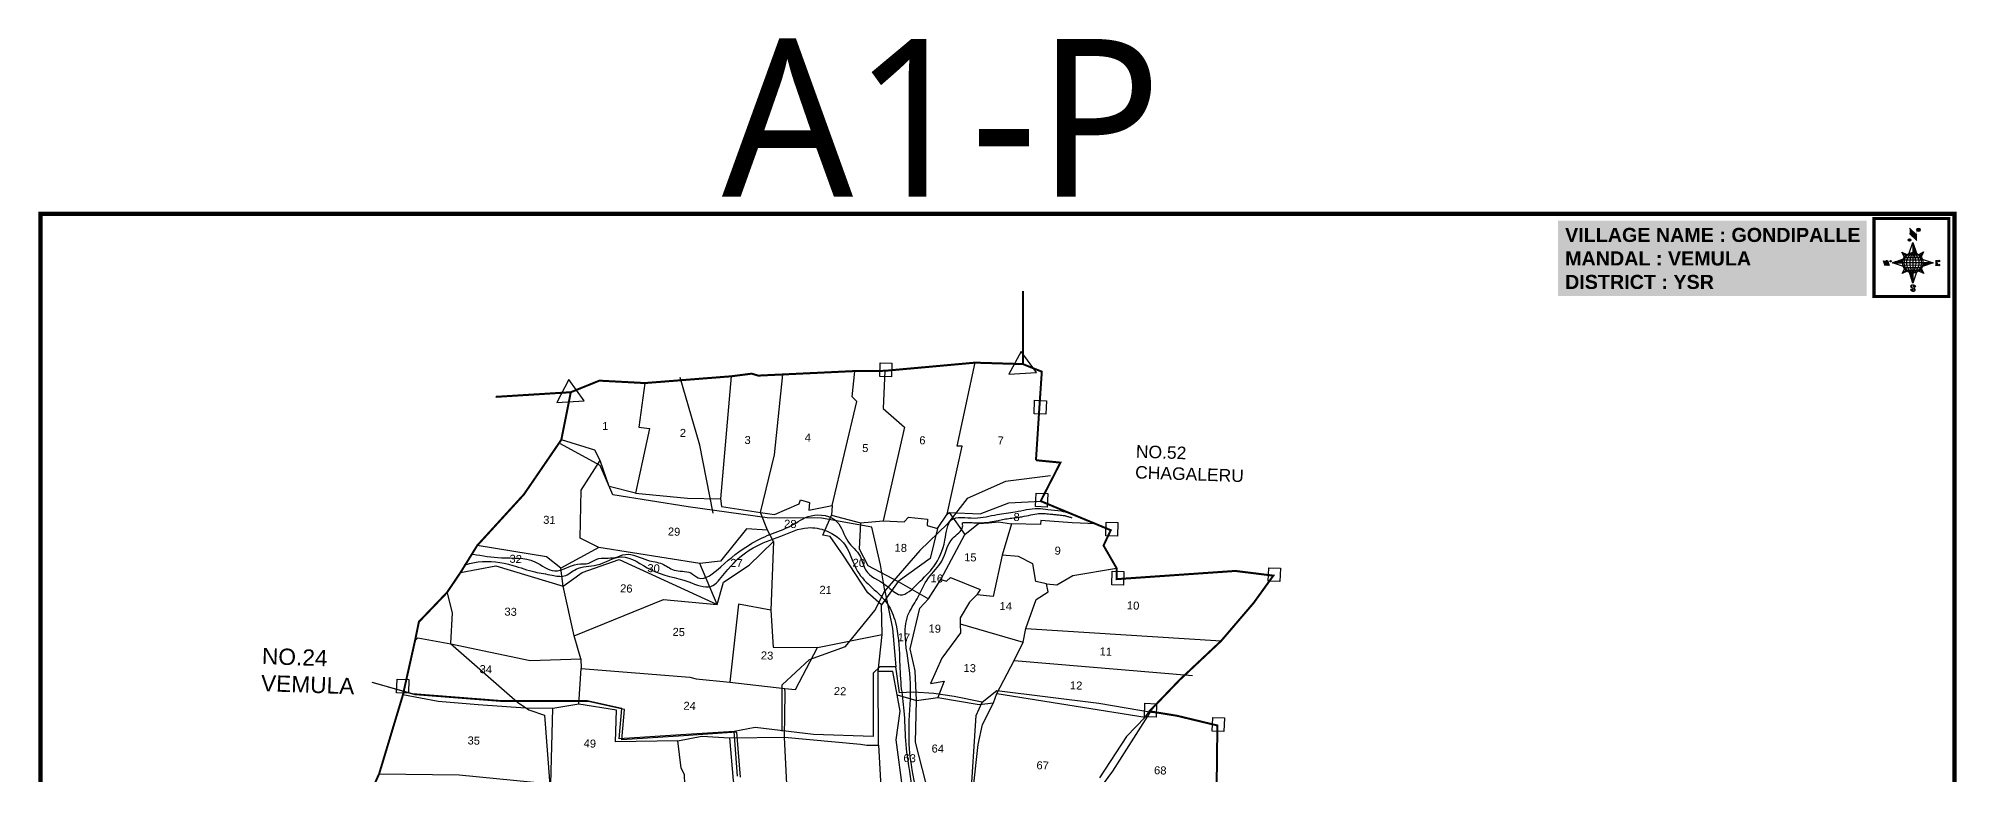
# Model space of a CAD drawing. Header units: inches. Extents: x 211876 to 216659, y 1586448 to 1603451.
# Drawn here: x 211876 to 215711, y 1591814 to 1593287 of the extents above; entities that cross this region are included whole.
import ezdxf
from ezdxf.enums import TextEntityAlignment as Align

# ---------------------------------------------------------------- set-up
doc = ezdxf.new("R2010")
doc.units = ezdxf.units.IN
doc.header["$LTSCALE"] = 15
doc.header["$MEASUREMENT"] = 0
for name, color, linetype in [('bord', 1, 'Continuous'), ('CADAS', 1, 'Continuous'), ('PLOT', 7, 'Continuous'), ('PLOT NO', 7, 'Continuous'), ('ROADS', 1, 'Continuous'), ('STREAM', 4, 'Continuous'), ('text1', 7, 'Continuous'), ('VILLAGE BOUNDAY', 5, 'Continuous'), ('VILLAGE BOUNDRY', 5, 'Continuous'), ('VILLAGE BOUNDRY STONES', 1, 'Continuous')]:
    doc.layers.add(name, color=color, linetype=linetype)
doc.styles.get("Standard").update_dxf_attribs({"font": 'arial.ttf'})
doc.styles.add('TMS', font='trebuc.ttf')
pattern_1 = [(267.297113149, (-8720374.938, 50637915.138), (10.5367255337, -0.497431438), [])]
pattern_2 = [(357.297113149, (-8720374.938, 50637915.138), (0.497431438, 10.5367255337), [])]

# ---------------------------------------------------------------- blocks, each defined once
blk = doc.blocks.new('*X12')
at = {"color": 0, "linetype": 'Continuous'}
for p, q in [((6321.6, 240.5), (6322.3, 241.2)), ((6321.6, 240.3), (6322.3, 241)), ((6321.6, 240.1), (6322.3, 240.8)), ((6321.6, 239.9), (6322.4, 240.7)), ((6321.6, 239.8), (6322.4, 240.6)), ((6321.6, 239.6), (6322.5, 240.5)), ((6321.6, 239.4), (6322.5, 240.3)), ((6321.6, 239.2), (6322.6, 240.2)), ((6321.7, 239.1), (6322.6, 240.1)), ((6321.8, 240.8), (6322.4, 241.4)), ((6321.8, 239), (6322.7, 240)), ((6321.8, 239), (6322.8, 239.9)), ((6321.9, 238.9), (6322.9, 239.8)), ((6322, 238.8), (6323, 239.7)), ((6322.1, 241.3), (6322.4, 241.6)), ((6322.1, 238.7), (6323.1, 239.6)), ((6322.2, 238.6), (6323.1, 239.6)), ((6322.3, 238.5), (6323.2, 239.5)), ((6322.4, 238.5), (6323.3, 239.4)), ((6322.5, 238.4), (6323.4, 239.3)), ((6322.7, 238.4), (6323.6, 239.3)), ((6322.8, 238.3), (6323.7, 239.2)), ((6322.9, 238.3), (6323.8, 239.1)), ((6323.1, 238.2), (6323.9, 239.1)), ((6323.2, 238.2), (6324, 239)), ((6323.3, 238.2), (6324.2, 239)), ((6323.5, 238.1), (6324.3, 238.9)), ((6323.7, 238.1), (6324.4, 238.9)), ((6323.8, 238.1), (6324.6, 238.8)), ((6324.1, 238.2), (6324.7, 238.8)), ((6324.3, 238.3), (6324.9, 238.8)), ((6324.6, 238.3), (6325.1, 238.8)), ((6324.8, 238.4), (6325.2, 238.8)), ((6325.1, 238.5), (6325.4, 238.8)), ((6325.4, 238.6), (6325.6, 238.8))]:
    blk.add_line(p, q, dxfattribs=at)
blk = doc.blocks.new('*X11')
at = {"color": 0, "linetype": 'Continuous'}
for p, q in [((6324.4, 240.3), (6324.5, 240.4)), ((6324.6, 240.3), (6324.8, 240.5)), ((6324.7, 240.2), (6325, 240.5)), ((6324.8, 240.2), (6325.2, 240.6)), ((6325, 240.1), (6325.5, 240.6)), ((6325.1, 240.1), (6325.6, 240.6)), ((6325.2, 240), (6325.8, 240.6)), ((6325.3, 240), (6326, 240.6)), ((6325.4, 239.9), (6326.1, 240.6)), ((6325.5, 239.8), (6326.2, 240.5)), ((6325.6, 239.8), (6326.3, 240.5)), ((6325.7, 239.7), (6326.5, 240.4)), ((6325.9, 239.6), (6326.6, 240.3)), ((6326, 239.5), (6326.7, 240.3)), ((6326, 239.4), (6326.8, 240.2)), ((6326.1, 239.3), (6327, 240.2)), ((6326.2, 239.3), (6327.1, 240.1)), ((6326.3, 239.2), (6327.1, 240)), ((6326.4, 239.1), (6327.2, 239.9)), ((6326.5, 239), (6327.3, 239.8)), ((6326.5, 238.9), (6327.4, 239.7)), ((6326.6, 238.8), (6327.5, 239.6)), ((6326.7, 238.7), (6327.5, 239.5)), ((6326.8, 238.6), (6327.6, 239.4)), ((6326.8, 238.5), (6327.7, 239.3)), ((6326.9, 238.3), (6327.8, 239.2)), ((6326.8, 236.5), (6327.4, 237)), ((6326.9, 238.2), (6327.9, 239.1)), ((6326.9, 236.8), (6327.6, 237.4)), ((6327, 238.1), (6327.8, 239)), ((6327, 237.9), (6327.8, 238.8)), ((6327, 237.8), (6327.8, 238.6)), ((6327, 237.6), (6327.8, 238.4)), ((6327, 237.4), (6327.8, 238.2)), ((6327, 237.3), (6327.8, 238)), ((6327, 237.1), (6327.8, 237.9))]:
    blk.add_line(p, q, dxfattribs=at)
blk = doc.blocks.new('H')
at = {"layer": 'bord', "extrusion": (0.000427885, 0.004792, 0.999988)}
h = blk.add_hatch(dxfattribs=at)
h.set_pattern_fill('LINE', color=8, scale=84.387686, angle=-2.7029, style=0)
h.set_pattern_definition(pattern_2)
h.paths.add_polyline_path([(-492, 786, -0.090992), (-448, 775), (-486, 912)])
h = blk.add_hatch(dxfattribs=at)
h.set_pattern_fill('LINE', color=8, scale=84.387686, angle=-92.7029, style=0)
h.set_pattern_definition(pattern_1)
h.paths.add_polyline_path([(-625, 665, -0.090992), (-615, 710), (-751, 671)])
h = blk.add_hatch(dxfattribs=at)
h.set_pattern_fill('LINE', color=8, scale=84.387686, angle=-2.7029, style=0)
h.set_pattern_definition(pattern_2)
h.paths.add_polyline_path([(-504, 533, -0.090992), (-549, 543), (-510, 406)])
h = blk.add_hatch(dxfattribs=at)
h.set_pattern_fill('LINE', color=8, scale=84.387686, angle=-92.7029, style=0)
h.set_pattern_definition(pattern_1)
h.paths.add_polyline_path([(-246, 647), (-372, 653, -0.090992), (-382, 609)])
for p, q in [((-519, 1020, -1217), (-435, 927, -1216)), ((-516, 1087, -1217), (-432, 994, -1217)), ((-627, 794, -1216), (-567, 760, -1216)), ((-627, 794, -1216), (-584, 747, -1215)), ((-599, 731, -1215), (-627, 794, -1216)), ((-538, 774, -1216), (-487, 906, -1216)), ((-487, 906, -1216), (-493, 780, -1216)), ((-487, 906, -1216), (-448, 769, -1216)), ((-421, 753, -1216), (-359, 781, -1216)), ((-359, 781, -1216), (-405, 739, -1216)), ((-359, 781, -1216), (-392, 721, -1215)), ((-865, 701, -1215), (-847, 638, -1215)), ((-847, 700, -1215), (-829, 637, -1215)), ((-829, 699, -1215), (-811, 636, -1215)), ((-829, 699, -1215), (-811, 698, -1215)), ((-811, 698, -1215), (-794, 635, -1215)), ((-752, 665, -1215), (-615, 704, -1215)), ((-752, 665, -1215), (-625, 659, -1215)), ((-619, 614, -1215), (-752, 665, -1215)), ((-639, 526, -1214), (-606, 585, -1215)), ((-639, 526, -1214), (-593, 568, -1215)), ((-577, 553, -1215), (-639, 526, -1214)), ((-511, 400, -1214), (-549, 537, -1214)), ((-460, 533, -1215), (-511, 400, -1214)), ((-505, 527, -1214), (-511, 400, -1214)), ((-371, 513, -1214), (-431, 546, -1215)), ((-371, 513, -1214), (-414, 560, -1215)), ((-399, 576, -1215), (-371, 513, -1214)), ((-246, 641, -1215), (-383, 603, -1215)), ((-379, 693, -1215), (-246, 641, -1215)), ((-373, 647, -1215), (-246, 641, -1215)), ((-213, 669, -1215), (-217, 601, -1215)), ((-197, 600, -1215), (-194, 668, -1215))]:
    blk.add_line(p, q, dxfattribs=at)
at = {"layer": 'bord', "color": 8, "linetype": 'ByBlock', "extrusion": (0.000427885, 0.004792, 0.999988)}
for p, q in [((-386, 711, -1215), (-605, 722, -1215)), ((-411, 744, -1216), (-578, 752, -1216)), ((-493, 780, -1216), (-505, 527, -1214)), ((-373, 647, -1215), (-625, 659, -1215)), ((-378, 616, -1215), (-623, 628, -1215)), ((-375, 679, -1215), (-620, 691, -1215)), ((-392, 585, -1215), (-611, 595, -1215)), ((-420, 555, -1215), (-587, 562, -1215))]:
    blk.add_line(p, q, dxfattribs=at)
at = {"layer": 'bord', "extrusion": (0.000427885, 0.004792, 0.999988), "elevation": -1212}
for points, const_width in [([(-522, 960), (-516, 1093)], 1.61), ([(-434, 933), (-428, 1066)], 1.61), ([(-870, 707), (-846, 706)], 0.642), ([(-829, 643), (-855, 644)], 0.642), ([(-829, 643), (-821, 678)], 0.642), ([(-811, 642), (-784, 641)], 0.642), ([(-793, 641), (-782, 694)], 0.642), ([(-177, 605), (-226, 607)], 0.706), ([(-223, 676), (-174, 673)], 0.706), ([(-195, 645), (-185, 644)], 0.706)]:
    blk.add_lwpolyline(points, dxfattribs=dict(at, const_width=const_width))
for points, const_width in [([(-414, 1073, 1), (-398, 1058, 1)], 22.3), ([(-530, 950, 1), (-520, 939, 1)], 14.8), ([(-776, 697, 1), (-769, 690, 1)], 8.9), ([(-180, 618, 1), (-173, 611, 1)], 9.79), ([(-178, 667, 1), (-171, 660, 1)], 9.79), ([(-525, 322, 1), (-533, 329, 1)], 11.1), ([(-490, 362, 1), (-498, 369, 1)], 11.1)]:
    blk.add_lwpolyline(points, format="xyb", close=True, dxfattribs=dict(at, const_width=const_width))
for points in [[(-537, 317), (-531, 310), (-520, 307), (-505, 307), (-494, 310), (-486, 318), (-487, 326), (-491, 333), (-494, 336), (-503, 341), (-522, 347), (-530, 352), (-534, 355), (-537, 363), (-537, 373), (-530, 381), (-520, 384), (-504, 384), (-493, 380), (-487, 373)], [(-522, 348), (-526, 354), (-528, 361), (-528, 371), (-526, 375), (-521, 381), (-515, 384)], [(-505, 307), (-499, 312), (-497, 319), (-497, 327), (-501, 335), (-509, 343)]]:
    blk.add_lwpolyline(points, dxfattribs=at)
at = {"layer": 'bord', "extrusion": (0.000427885, 0.004792, 0.999988)}
for centre, radius in [((-406, 1065, -1212), 22.3), ((-498, 659, -1212), 127), ((-525, 944, -1212), 14.8), ((-773, 694, -1212), 8.9), ((-177, 615, -1212), 9.79), ((-174, 663, -1212), 9.79), ((-529, 325, -1212), 11.1), ((-494, 365, -1212), 11.1)]:
    blk.add_circle(centre, radius, dxfattribs=at)
at = {"layer": 'bord', "color": 8, "linetype": 'ByBlock', "extrusion": (0.000427885, 0.004792, 0.999988)}
for centre, radius, start, end in [((-482, 658, -1212), 128, 94.9254, 259.6691), ((-437, 656, -1212), 141, 113.2864, 241.308), ((-316, 651, -1212), 222, 142.5892, 212.0053), ((-560, 662, -1212), 141, 293.2864, 61.308), ((-681, 668, -1212), 222, 322.5892, 32.0053), ((-515, 660, -1212), 128, 274.9254, 79.6691)]:
    blk.add_arc(centre, radius, start, end, dxfattribs=at)
at = {"layer": 'bord', "extrusion": (0.000427885, 0.004792, 0.999988)}
for points in [[(-516, 1093, -1212), (-431, 1000, -1212), (-519, 1026, -1212), (-434, 933, -1212)], [(-864, 707, -1212), (-846, 706, -1212), (-846, 644, -1212), (-829, 643, -1212)], [(-829, 705, -1212), (-811, 704, -1212), (-811, 642, -1212), (-793, 641, -1212)], [(-193, 674, -1212), (-197, 606, -1212), (-213, 675, -1212), (-216, 607, -1212)]]:
    blk.add_solid(points, dxfattribs=at)
at = {"layer": 'bord', "extrusion": (0.000427885, 0.004792, 0.999988), "xscale": 7.977342409717546, "yscale": 7.977342409717546, "zscale": 7.977342409717546, "rotation": 138.0840426661453}
for name, p in [('*X11', (38301, -31929, -1212)), ('*X12', (38314, -31951, -1212))]:
    blk.add_blockref(name, p, dxfattribs=at)

msp = doc.modelspace()

# ---------------------------------------------------------------- linework, layer by layer
at = {"layer": 'PLOT'}
for points in [[(213693, 1592334.7), (213722.9, 1592470.7), (213712.8, 1592471.1), (213748.7, 1592638)], [(213088.6, 1592597.2), (213076.4, 1592509), (213098.2, 1592506.2), (213069.9, 1592377.3), (213017.5, 1592390.4), (212998.9, 1592442.6), (212988.8, 1592463), (212921.6, 1592483.9)], [(213260.9, 1592610.7), (213239.6, 1592365.6)], [(213319.7, 1592338.2), (213347.5, 1592453.4), (213364.2, 1592614.4)], [(213463.2, 1592352.2), (213512.7, 1592560), (213503.1, 1592569.4), (213508.1, 1592621.2)], [(213568.5, 1592621.7), (213565.2, 1592546.2), (213607.7, 1592509.2), (213565.2, 1592321.6)], [(212720.1, 1592218.5), (212790.5, 1592231.4), (212925.4, 1592190.8), (212963, 1592218.4), (213037.1, 1592244), (213233.4, 1592154.5), (213198.4, 1592236.6), (212996.3, 1592268), (212959, 1592286.7), (212961.1, 1592382.9), (212998.9, 1592442.6)], [(213069.9, 1592377.3), (213174.1, 1592366.9), (213239.6, 1592365.6), (213241.5, 1592350.4), (213319.7, 1592338.2), (213347.8, 1592334.2), (213396.8, 1592355.4), (213400.1, 1592363.5), (213418, 1592358.5), (213416.3, 1592343.1), (213463.2, 1592352.2), (213461.9, 1592333.2), (213519.9, 1592317.6), (213565.2, 1592321.6), (213607, 1592319.9), (213615.7, 1592329.3), (213653.5, 1592324.8), (213653.1, 1592312.6), (213673.6, 1592306), (213693, 1592334.7), (213697, 1592338.1), (213758.8, 1592335.7), (213816.3, 1592357.7), (213880, 1592361.1)], [(212628.9, 1592081.3), (212634.5, 1592087.8), (212700.7, 1592075.8), (212859, 1592042.3), (212960.9, 1592045.8), (212961.5, 1592026.2), (213178.2, 1592009.2), (213191.5, 1592005.4), (213258.7, 1591998.8), (213368.2, 1591986.2), (213390.1, 1591984.2), (213433.5, 1592068.6), (213562.9, 1592094), (213562, 1592153.4), (213534.2, 1592177.5), (213485, 1592252.7), (213459.3, 1592290.2), (213444.7, 1592293.2), (213457.5, 1592323.5), (213461.9, 1592333.2)], [(213233.4, 1592154.5), (213245.8, 1592198.7), (213297.1, 1592233.2), (213345.6, 1592280.1), (213333.9, 1592302.8), (213319.7, 1592338.2)], [(213697, 1592338.1), (213728.2, 1592294.4)], [(213333.9, 1592302.8), (213292, 1592305.8), (213239.8, 1592240.8), (213198.4, 1592236.6)], [(213519.9, 1592317.6), (213517.4, 1592265.3), (213534.2, 1592232.2), (213595.1, 1592200.1), (213655.4, 1592165.4)], [(213673.6, 1592306), (213658.8, 1592246.2), (213595.1, 1592200.1), (213562, 1592153.4)], [(213656.7, 1591774.7), (213629.9, 1591879.2), (213631.8, 1591962.5), (213629.2, 1592021.3), (213618.9, 1592065.8), (213638.6, 1592146.8), (213655.4, 1592165.4), (213680.6, 1592204.1), (213728.2, 1592294.4), (213756, 1592316.5), (213775.5, 1592317.9), (213795.6, 1592319.8), (213821.9, 1592315.4)], [(213990.3, 1592315.8), (213943.1, 1592317.7), (213880, 1592322), (213879.8, 1592314.6), (213821.9, 1592315.4), (213803.3, 1592252.9), (213784.9, 1592170.1), (213752.5, 1592173.6), (213738, 1592159.2), (213719.3, 1592127.3), (213719.2, 1592115.7), (213720, 1592097.3), (213682.7, 1592046.9), (213659.7, 1591996), (213686.8, 1592001.1), (213674.6, 1591968.3), (213756.9, 1591954.1), (213785.5, 1591957.9), (213792.1, 1591976.2), (213826.7, 1592042.5), (213845, 1592079), (213850.4, 1592106), (213871.3, 1592164.6), (213895.2, 1592179.3), (213891.8, 1592195.9), (213870.5, 1592200.3), (213864.4, 1592235.4), (213835.7, 1592250), (213803.3, 1592252.9)], [(214020.2, 1592302.9), (214020.2, 1592302.9)], [(212960.9, 1592045.8), (212947, 1592091.4), (212925.4, 1592190.8), (212920.8, 1592226.9), (212892, 1592249.7), (212753.4, 1592272.3)], [(212996.3, 1592268), (212920.8, 1592226.9)], [(213345.6, 1592280.1), (213340.4, 1592142.7), (213276, 1592155.1), (213258.7, 1591998.8)], [(213891.8, 1592195.9), (213912.1, 1592193.7), (213944.3, 1592212.6), (214031.7, 1592227.1)], [(213680.6, 1592204.1), (213691.4, 1592201), (213699.5, 1592208.6), (213759.2, 1592184.4), (213752.5, 1592173.6)], [(212947, 1592091.4), (213126, 1592164.4), (213233.4, 1592154.5)], [(213340.4, 1592142.7), (213345.1, 1592069), (213345.1, 1592069), (213433.5, 1592068.6)], [(213719.2, 1592115.7), (213845, 1592079)], [(213850.4, 1592106), (214240.9, 1592081.5)], [(213154.2, 1591881.9), (213202.4, 1591891), (213257.8, 1591887.4), (213367.9, 1591888.7), (213519.7, 1591874.8), (213532.1, 1591872.7), (213555.8, 1591873.2), (213554.9, 1592020.6), (213562.9, 1592094)], [(212956.7, 1591955.2), (212961.5, 1592026.2)], [(213555.8, 1591873.2), (213567.5, 1591658.1), (213587.7, 1591656.6), (213574.4, 1591635.5), (213606.3, 1591632.7), (213615.1, 1591658.1), (213612.4, 1591684.1), (213605.2, 1591778.3), (213591.3, 1591883.5), (213599.1, 1591940.6), (213592.8, 1591973.3), (213584.1, 1592020.3), (213554.9, 1592020.6)], [(213826.7, 1592042.5), (214183.7, 1592012.2)], [(213379, 1591661.5), (213367.9, 1591888.7), (213369.1, 1591977.8), (213368.2, 1591986.2)], [(212557.4, 1591815.9), (212717, 1591813.9), (212900.6, 1591795.6), (213009.8, 1591782.9), (213028.5, 1591780.1), (213030, 1591764.7), (213168.2, 1591794), (213167.6, 1591814.1), (213161.3, 1591827.1), (213154.2, 1591881.9), (213029.6, 1591879.8), (213032.2, 1591942.8), (212956.7, 1591955.2), (212904.6, 1591946.5), (212849.6, 1591947.1), (212755.2, 1591953.4), (212675.6, 1591960), (212604.8, 1591973.3)], [(212900.6, 1591795.6), (212904.6, 1591946.5)], [(213592.8, 1591973.3), (213631.8, 1591962.5), (213674.6, 1591968.3)], [(213699.2, 1591600.1), (213708.1, 1591548.4), (213687.8, 1591493.6), (213691, 1591469.1), (213728.4, 1591484.7), (213766.5, 1591528.4), (213765, 1591536), (213761.1, 1591704.3), (213755.5, 1591734.6), (213769.2, 1591741.4), (213768.9, 1591767.4), (213746, 1591789.8), (213754.8, 1591874.4), (213763.5, 1591914.1), (213785.5, 1591957.9)], [(213792.1, 1591976.2), (214088.7, 1591929.1), (214097.5, 1591940.7)], [(214088.7, 1591929.1), (214051.3, 1591890.3), (213997.4, 1591807.5)], [(213257.8, 1591887.4), (213265, 1591802.1), (213277.9, 1591742.9), (213275.3, 1591705.1), (213279, 1591634.7)]]:
    msp.add_lwpolyline(points, dxfattribs=at)
at = {"layer": 'ROADS'}
for points in [[(213225.5, 1592337.3), (213198.8, 1592473.3), (213159.2, 1592608.1)], [(213363.1, 1591900.9), (213362.9, 1591993.8), (213417.7, 1592044), (213489.5, 1592070), (213548.1, 1592142.4), (213568.1, 1592181.6), (213559.6, 1592233.9), (213542.5, 1592308.9), (213441.9, 1592326.7), (213333.2, 1592327.5), (213175.3, 1592349.8), (213024.6, 1592373.7), (212999.1, 1592432.1), (212920, 1592475.6)], [(213899.8, 1592411.5), (213809.6, 1592400.2), (213733.1, 1592366.2), (213693.6, 1592315.6), (213638.2, 1592262.3), (213568.1, 1592181.6), (213583.7, 1592106.4), (213590.1, 1592029.7)], [(212693, 1592176.9), (212703.1, 1592137.7), (212700.1, 1592076.6), (212834.2, 1591959), (212856.6, 1591943.7), (212887.9, 1591933.2), (212898.5, 1591793.2), (212961.3, 1591571.2), (212974.2, 1591528.4), (212934.7, 1591523.2), (212766.9, 1591529), (212705, 1591556.6), (212645.4, 1591562.6), (212555.8, 1591577.4), (212518.4, 1591580.6), (212469.3, 1591620)], [(213762.9, 1591959.1), (213707.3, 1591970.4), (213666.1, 1591976.2), (213625.5, 1591978.8), (213597.6, 1591977.5), (213590.1, 1592029.7), (213558.7, 1592029.3), (213545.1, 1592017.1), (213545.1, 1591890.1), (213426.1, 1591894.2), (213309, 1591908), (213267.4, 1591900.5)], [(213274.1, 1591810.7), (213267.4, 1591900.5), (213160.6, 1591893.7), (213037.1, 1591885.3), (213042.4, 1591946.3), (212973.1, 1591961.3), (212794.5, 1591962.4), (212624.2, 1591975.3), (212543.2, 1591998.6)], [(213279.5, 1591808.9), (213272.8, 1591898.6), (213166, 1591891.9), (213042.5, 1591883.4), (213047.8, 1591944.4), (212978.5, 1591959.4), (212799.9, 1591960.5), (212629.6, 1591973.4), (212548.6, 1591996.8)], [(213523.6, 1590745.7), (213517, 1590798.2), (213480.7, 1590890.7), (213452.4, 1590902.8), (213404.9, 1591000.2), (213345.9, 1591065.5), (213377.9, 1591180.4), (213388.9, 1591219.2), (213486.2, 1591247.2), (213610.8, 1591297.2), (213732.9, 1591325.8), (213811.8, 1591336.1), (213831.8, 1591369.6), (213878.3, 1591519.5), (213777.4, 1591525.9), (213768.4, 1591629.1), (213748.9, 1591682.3), (213739.9, 1591757.6), (213751.3, 1591932.4), (213762.9, 1591959.1), (213792.2, 1591982.2), (213996, 1591956.8), (214105.3, 1591938.5)], [(214098.1, 1591938.2), (214023.4, 1591820.9), (213969.5, 1591747.4), (213948.1, 1591673.9), (213882.2, 1591533.8), (213878.3, 1591519.5)]]:
    msp.add_lwpolyline(points, dxfattribs=at)
at = {"layer": 'STREAM'}
for points in [[(212744.5, 1592255.1), (212802.1, 1592247.7), (212868.9, 1592239.6), (212908.5, 1592221.4), (212953.9, 1592234.9), (212976.6, 1592237), (212992.3, 1592244.7), (213029, 1592248.4), (213049.7, 1592254.5), (213094.2, 1592242.9), (213123, 1592235.5), (213147, 1592223.2), (213180.2, 1592217.3), (213195.3, 1592207.8), (213240.4, 1592229.7), (213297.9, 1592273.9), (213338.8, 1592294.4), (213380.4, 1592311.6), (213420.9, 1592331.7), (213472.6, 1592319.9), (213494.5, 1592280.7), (213519.1, 1592250.8), (213530, 1592223.5), (213571.3, 1592192.3), (213599.3, 1592173.7), (213634.6, 1592196.2), (213666.3, 1592230.6), (213688.6, 1592282.9), (213701.6, 1592323.5), (213747.3, 1592327.3), (213793.1, 1592334.3), (213829.2, 1592339.6), (213874.7, 1592346.2), (213894.4, 1592344.5), (213920.9, 1592341.4), (213937.3, 1592336.9)], [(212463.1, 1591240.7), (212522, 1591258.8), (212565.3, 1591268.3), (212630.8, 1591303.5), (212646.8, 1591303.8), (212672.7, 1591325.4), (212736.5, 1591356.5), (212767.1, 1591387.8), (212794.4, 1591406.5), (212838.7, 1591455.2), (212876.9, 1591464.9), (212940.8, 1591460.6), (212978.9, 1591472), (213036.1, 1591477.9), (213120.3, 1591480.6), (213172.3, 1591465.8), (213249.8, 1591449.3), (213325.2, 1591466.8), (213360.6, 1591495.3), (213403.4, 1591528.7), (213496.1, 1591547.5), (213567.3, 1591547.4), (213612.9, 1591574.7), (213632.4, 1591611.9), (213639.6, 1591644), (213639, 1591714.2), (213635.1, 1591755.6), (213631.1, 1591780.5), (213617.7, 1591867.1), (213617.4, 1591922.2), (213619.3, 1592006.7), (213609.5, 1592087.4), (213614.7, 1592132.7), (213633, 1592165.6), (213655.5, 1592207.4), (213682.3, 1592241.2), (213704.2, 1592286.7), (213723.9, 1592309.4), (213723.5, 1592317.7)], [(212727.3, 1592233.4), (212755, 1592239.4), (212824.4, 1592232.6), (212868.7, 1592219.3), (212903.3, 1592213), (212927.4, 1592211.4), (212951, 1592224.9), (212992.7, 1592233.3), (213041.7, 1592249.6), (213100.9, 1592223.7), (213176.3, 1592199.5), (213220.6, 1592190.6), (213247.6, 1592216.1), (213305.4, 1592267.9), (213360.2, 1592291.1), (213414.7, 1592307.9), (213451.8, 1592301.5), (213489.3, 1592272.7), (213513.9, 1592220.6), (213573.7, 1592155.3), (213589.6, 1592118.5), (213597.8, 1592046.9), (213600.7, 1591992.2), (213606.6, 1591941.5), (213609.7, 1591882), (213617.6, 1591820.2), (213627.8, 1591743.1), (213631.3, 1591673.2), (213616.8, 1591595.4), (213596.8, 1591575.6), (213547, 1591560.9), (213472.8, 1591551.6), (213422.5, 1591546), (213378.6, 1591523.2), (213336, 1591493.8), (213293.5, 1591468), (213232.5, 1591460.6), (213139.6, 1591484.8), (213061.3, 1591489.3), (212974.2, 1591481.3), (212873, 1591473.4), (212819.7, 1591456.4), (212772.7, 1591408.3), (212718.3, 1591368.3), (212639.7, 1591321.6), (212594.4, 1591300.8), (212532, 1591275), (212499.4, 1591258.5), (212466.6, 1591256.7)]]:
    msp.add_spline(points, degree=3, dxfattribs=at)
msp.add_open_spline([(213723.5, 1592317.7), (213723.8, 1592317.8), (213724.3, 1592318), (213726.7, 1592318.4), (213729.2, 1592318.6), (213735.4, 1592318.6), (213739, 1592318.4), (213746.9, 1592317.9), (213751.1, 1592317.6), (213757.7, 1592317.5), (213759.8, 1592317.5), (213763.9, 1592317.7), (213765.9, 1592317.8), (213771.8, 1592318.3), (213775.6, 1592318.8), (213784.8, 1592320.3), (213789.9, 1592321.4), (213799, 1592323.3), (213803.1, 1592324.2), (213810.8, 1592325.6), (213815, 1592326.1), (213823.7, 1592327.3), (213828.3, 1592327.9), (213836.1, 1592329), (213839.2, 1592329.4), (213848.6, 1592331), (213854.6, 1592332.3), (213865.8, 1592334.5), (213871, 1592335.5), (213878.2, 1592336.2), (213880.5, 1592336.4), (213884.1, 1592336.5), (213885.6, 1592336.4), (213890.6, 1592336.2), (213894.5, 1592335.7), (213900.3, 1592335.1), (213901.9, 1592334.9), (213905.1, 1592334.6), (213906.6, 1592334.4), (213911.1, 1592334), (213914, 1592333.8), (213920.6, 1592333.1), (213924.2, 1592332.7), (213929.3, 1592331.7), (213931.3, 1592331.2), (213935.5, 1592330), (213937.7, 1592329.4), (213940.8, 1592328.4), (213941.5, 1592328.2), (213942.3, 1592327.9)], degree=3, knots=[116.643214, 116.643214, 116.643214, 116.643214, 117.172414, 117.172414, 118.220599, 118.220599, 119.268783, 119.268783, 120.316968, 120.316968, 120.806197, 120.806197, 121.295426, 121.295426, 122.273885, 122.273885, 123.789109, 123.789109, 125.114715, 125.114715, 126.44032, 126.44032, 127.806085, 127.806085, 128.675352, 128.675352, 130.413887, 130.413887, 132.152422, 132.152422, 132.993447, 132.993447, 133.570972, 133.570972, 134.850628, 134.850628, 135.287023, 135.287023, 135.723417, 135.723417, 136.596206, 136.596206, 137.854238, 137.854238, 138.594415, 138.594415, 139.334591, 139.334591, 139.582657, 139.582657, 139.582657, 139.582657], dxfattribs=at)
at = {"layer": 'VILLAGE BOUNDAY', "const_width": 4}
for points in [[(212790.4, 1592569.6), (212940.5, 1592578.9), (212997.6, 1592602), (213088.6, 1592597.2), (213260.9, 1592610.7), (213302.3, 1592616), (213315.3, 1592612.1), (213364.2, 1592614.4), (213508.1, 1592621.2), (213568.5, 1592621.7), (213748.7, 1592638), (213844.6, 1592635.1), (213845, 1592781.6)], [(213844.6, 1592635.1), (213882.3, 1592620), (213877.3, 1592546.8), (213870.6, 1592442.9)], [(212540.4, 1591778.2), (212557.4, 1591815.9), (212604.8, 1591973.3), (212628.9, 1592081.3), (212636.8, 1592119.6), (212692.9, 1592178.2), (212720.1, 1592218.5), (212753.4, 1592272.3), (212846.8, 1592374.5), (212921.6, 1592483.9), (212940.5, 1592578.9)], [(213870.6, 1592442.9), (213919.5, 1592438.1), (213880, 1592361.1), (214020.2, 1592302.9), (214005.7, 1592272.2), (214031.7, 1592227.1), (214032.2, 1592205), (214269.2, 1592221.4), (214345.2, 1592212), (214305.8, 1592157.4), (214240.9, 1592081.5), (214158.2, 1592003.8), (214097.5, 1591940.7), (214152.7, 1591931.7), (214233.3, 1591912.3), (214231.8, 1591780.7)]]:
    msp.add_lwpolyline(points, dxfattribs=at)
at = {"layer": 'VILLAGE BOUNDRY', "color": 5, "const_width": 8.68}
msp.add_lwpolyline([(211880.3, 1586452.3), (215707.1, 1586452.3), (215707.1, 1592936), (211880.3, 1592936)], close=True, dxfattribs=at)
at = {"layer": 'VILLAGE BOUNDRY', "color": 200, "const_width": 6.12, "elevation": 0.1}
msp.add_lwpolyline([(215695.9, 1592926.5), (215546.2, 1592926.5), (215546.2, 1592770.6), (215695.9, 1592770.6)], close=True, dxfattribs=at)
at = {"layer": 'VILLAGE BOUNDRY STONES'}
for points in [[(213559.2, 1592637.7), (213582.7, 1592636.9), (213581.7, 1592609.8), (213558.3, 1592610.6)], [(213868, 1592562.8), (213891.4, 1592561.9), (213890.5, 1592534.9), (213867, 1592535.7)], [(213870.7, 1592377.1), (213894.2, 1592376.2), (213893.2, 1592349.2), (213869.8, 1592350)], [(214010.9, 1592318.9), (214034.4, 1592318.1), (214033.4, 1592291), (214010, 1592291.8)], [(214022.9, 1592221), (214046.3, 1592220.2), (214045.4, 1592193.1), (214022, 1592193.9)], [(214335.9, 1592227.9), (214359.3, 1592227.1), (214358.4, 1592200.1), (214335, 1592200.9)], [(212593.2, 1592004.9), (212616.6, 1592004.1), (212615.7, 1591977), (212592.2, 1591977.8)], [(214088.2, 1591956.7), (214111.7, 1591955.9), (214110.7, 1591928.8), (214087.3, 1591929.6)], [(214224, 1591928.3), (214247.4, 1591927.5), (214246.5, 1591900.4), (214223, 1591901.2)]]:
    msp.add_lwpolyline(points, close=True, dxfattribs=at)
for points in [[(213816.5, 1592614.8), (213871.4, 1592618.1), (213840.9, 1592660.6), (213816.5, 1592614.8)], [(212912.4, 1592558.6), (212967.3, 1592561.9), (212936.8, 1592604.5), (212912.4, 1592558.6)]]:
    msp.add_lwpolyline(points, dxfattribs=at)

# ---------------------------------------------------------------- block references
at = {"layer": 'VILLAGE BOUNDRY', "color": 1, "xscale": 0.160828417878152, "yscale": 0.160828417878152, "zscale": 0.160828417878152, "rotation": 3.078330600073182}
msp.add_blockref('H', (215709.7, 1592737.1, 195.9), dxfattribs=at)

# ---------------------------------------------------------------- texts
at = {"layer": 'CADAS', "color": 2, "style": 'TMS'}
msp.add_text('A1-P', height=315.69, dxfattribs=at).set_placement((213242.6, 1592969.7))
at = {"layer": 'PLOT NO'}
for s, p in [('1', (213009.6, 1592511.4)), ('2', (213164.6, 1592497.5)), ('3', (213294.1, 1592483.4)), ('4', (213414.5, 1592488.3)), ('6', (213643.5, 1592482.7)), ('7', (213800.1, 1592482.4)), ('5', (213529.4, 1592467.2)), ('31', (212897.8, 1592323.4)), ('8', (213831.9, 1592329.3)), ('29', (213147, 1592300)), ('28', (213379.4, 1592315.6)), ('32', (212830.3, 1592245.5)), ('18', (213600.3, 1592267.7)), ('15', (213739.4, 1592248.7)), ('9', (213914, 1592262)), ('30', (213106.1, 1592226.8)), ('27', (213271.7, 1592237.3)), ('20', (213516.4, 1592237.6)), ('16', (213672.4, 1592206.5)), ('26', (213051.5, 1592186.4)), ('21', (213450, 1592183.5)), ('33', (212820.2, 1592139.8)), ('14', (213810.2, 1592151)), ('10', (214064.9, 1592152.3)), ('25', (213156.4, 1592099.3)), ('17', (213606.6, 1592088.5)), ('19', (213668.3, 1592106.1)), ('23', (213333, 1592052.2)), ('11', (214010.3, 1592060.1)), ('34', (212770.6, 1592024.8)), ('13', (213738.1, 1592027.1)), ('22', (213478.9, 1591981)), ('12', (213950.9, 1591992.4)), ('24', (213178.1, 1591951.5)), ('35', (212746.5, 1591882.1)), ('49', (212978.6, 1591876.3)), ('64', (213674.3, 1591866)), ('63', (213618, 1591847)), ('67', (213884.1, 1591832.5)), ('68', (214119.2, 1591822.5))]:
    msp.add_text(s, height=16, rotation=358.0121, dxfattribs=at).set_placement(p, align=Align.MIDDLE_CENTER)
at = {"layer": 'text1', "color": 1, "attachment_point": 1, "rotation": 358.0121}
for s, insert, char_height, width in [('NO.52 CHAGALERU', (214070.9, 1592473.2), 25, 231.479), ('NO.24 VEMULA', (212323.6, 1592067.7), 32.5, 300.923)]:
    msp.add_mtext(s, dxfattribs=dict(at, insert=insert, char_height=char_height, width=width))
at = {"layer": 'VILLAGE BOUNDRY', "insert": (214928.6, 1592907.6), "char_height": 28.195, "width": 589.148, "attachment_point": 1, "bg_fill": 1, "box_fill_scale": 1.5, "bg_fill_color": 253, "bg_fill_transparency": 0}
msp.add_mtext('{\\fArial|b1|i0|c0|p34;\\C1;VILLAGE NAME :\\C5; GONDIPALLE\\P\\C1;MANDAL : \\C5;VEMULA\\P\\C1;DISTRICT : \\C5;YSR}', dxfattribs=at)

doc.saveas('drawing.dxf')
